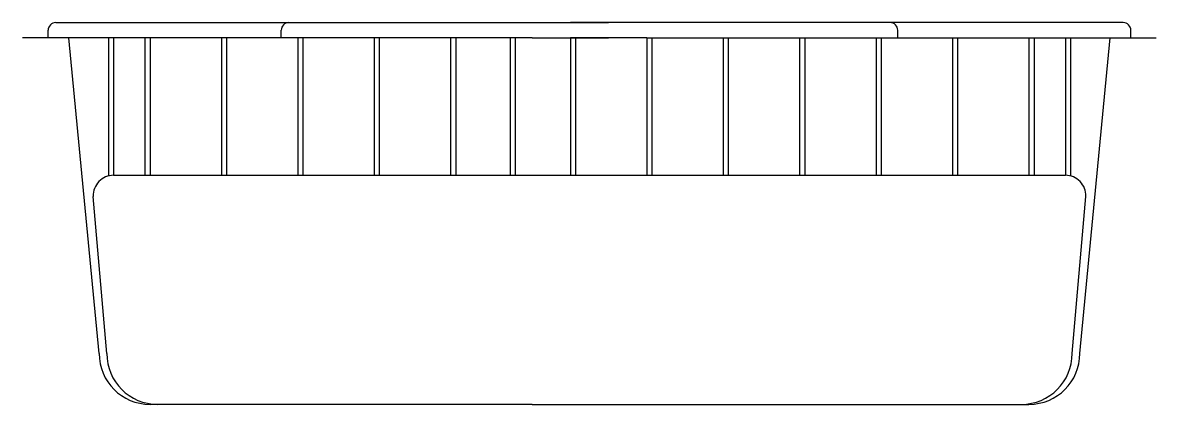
# Model space of a CAD drawing. Extents: x -1308.69 to -1304.24, y 365.5 to 367.
import ezdxf

# ---------------------------------------------------------------- set-up
doc = ezdxf.new("R2010")
doc.units = 0
doc.header["$LTSCALE"] = 10
doc.header["$MEASUREMENT"] = 0
doc.layers.add('Piscinas_Fibratec', color=4, linetype='CONTINUOUS')

msp = doc.modelspace()

# ---------------------------------------------------------------- linework, layer by layer
at = {"layer": 'Piscinas_Fibratec', "color": 2}
for p, q in [((-1308.5617, 366.9979), (-1306.6917, 366.9979)), ((-1306.6917, 366.9979), (-1306.3917, 366.9979)), ((-1306.2417, 366.9979), (-1306.5417, 366.9979)), ((-1304.3717, 366.9979), (-1306.2417, 366.9979)), ((-1308.5917, 366.9379), (-1308.5917, 366.9679)), ((-1307.6767, 366.9379), (-1307.6767, 366.9679)), ((-1305.2567, 366.9379), (-1305.2567, 366.9679)), ((-1304.3417, 366.9379), (-1304.3417, 366.9679)), ((-1306.6917, 366.9379), (-1308.6917, 366.9379)), ((-1306.6917, 366.9379), (-1306.3917, 366.9379)), ((-1306.2417, 366.9379), (-1306.5417, 366.9379)), ((-1306.2417, 366.9379), (-1304.2417, 366.9379))]:
    msp.add_line(p, q, dxfattribs=at)
at = {"layer": 'Piscinas_Fibratec'}
for p, q in [((-1308.3916, 365.6979), (-1308.5102, 366.9379)), ((-1304.5417, 365.6979), (-1304.4231, 366.9379)), ((-1308.335, 366.3979), (-1304.5983, 366.3979)), ((-1308.3616, 365.6979), (-1308.415, 366.3152)), ((-1304.5717, 365.6979), (-1304.5184, 366.3152)), ((-1306.6917, 365.4979), (-1308.1916, 365.4979)), ((-1306.6917, 365.4979), (-1306.4111, 365.4979)), ((-1306.4111, 365.4979), (-1306.2417, 365.4979)), ((-1306.2417, 365.4979), (-1304.7417, 365.4979))]:
    msp.add_line(p, q, dxfattribs=at)
at = {"layer": 'Piscinas_Fibratec', "color": 1}
for p, q in [((-1308.3552, 366.9379), (-1308.3552, 366.3979)), ((-1308.3352, 366.9379), (-1308.3352, 366.3979)), ((-1308.2117, 366.9379), (-1308.2117, 366.3979)), ((-1308.1917, 366.9379), (-1308.1917, 366.3979)), ((-1307.9117, 366.9379), (-1307.9117, 366.3979)), ((-1307.8917, 366.9379), (-1307.8917, 366.3979)), ((-1307.6117, 366.9379), (-1307.6117, 366.3979)), ((-1307.5917, 366.9379), (-1307.5917, 366.3979)), ((-1307.3117, 366.9379), (-1307.3117, 366.3979)), ((-1307.2917, 366.9379), (-1307.2917, 366.3979)), ((-1307.0117, 366.9379), (-1307.0117, 366.3979)), ((-1306.9917, 366.9379), (-1306.9917, 366.3979)), ((-1306.778, 366.9379), (-1306.778, 366.3979)), ((-1306.758, 366.9379), (-1306.758, 366.3979)), ((-1306.5417, 366.9379), (-1306.5417, 366.3979)), ((-1306.5217, 366.9379), (-1306.5217, 366.3979)), ((-1306.2417, 366.9379), (-1306.2417, 366.3979)), ((-1306.2217, 366.9379), (-1306.2217, 366.3979)), ((-1305.9417, 366.9379), (-1305.9417, 366.3979)), ((-1305.9217, 366.9379), (-1305.9217, 366.3979)), ((-1305.6417, 366.9379), (-1305.6417, 366.3979)), ((-1305.6217, 366.9379), (-1305.6217, 366.3979)), ((-1305.3417, 366.9379), (-1305.3417, 366.3979)), ((-1305.3217, 366.9379), (-1305.3217, 366.3979)), ((-1305.0417, 366.9379), (-1305.0417, 366.3979)), ((-1305.0217, 366.9379), (-1305.0217, 366.3979)), ((-1304.7417, 366.9379), (-1304.7417, 366.3979)), ((-1304.7217, 366.9379), (-1304.7217, 366.3979)), ((-1304.5981, 366.9379), (-1304.5981, 366.3979)), ((-1304.5781, 366.9379), (-1304.5781, 366.3979))]:
    msp.add_line(p, q, dxfattribs=at)
at = {"layer": 'Piscinas_Fibratec', "color": 2}
for centre, start, end in [((-1308.5617, 366.9679), 90, 180), ((-1307.6467, 366.9679), 90, 180), ((-1305.2867, 366.9679), 0, 90), ((-1304.3717, 366.9679), 0, 90)]:
    msp.add_arc(centre, 0.03, start, end, dxfattribs=at)
at = {"layer": 'Piscinas_Fibratec'}
for centre, radius, start, end in [((-1308.335, 366.3179), 0.08, 90, 181.9367), ((-1304.5983, 366.3179), 0.08, 358.0633, 90), ((-1308.1916, 365.6979), 0.2, 180, 270), ((-1308.1616, 365.6979), 0.2, 180, 270), ((-1304.7717, 365.6979), 0.2, 270, 0), ((-1304.7417, 365.6979), 0.2, 270, 0)]:
    msp.add_arc(centre, radius, start, end, dxfattribs=at)

doc.saveas('drawing.dxf')
